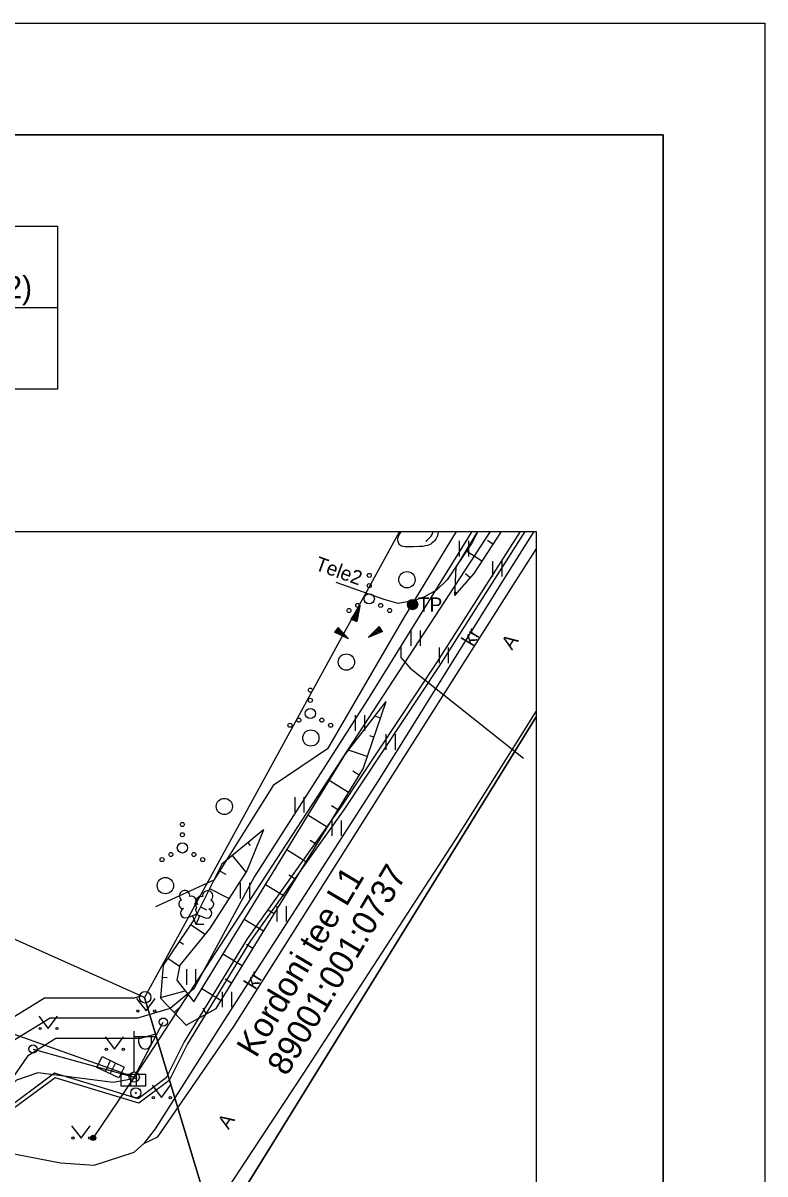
# Model space of a CAD drawing. Extents: x 552509 to 552614, y 6594677 to 6594825.
# Drawn here: x 552577.7 to 552614.2, y 6594768.8 to 6594825.4 of the extents above; entities that cross this region are included whole.
import ezdxf

# ---------------------------------------------------------------- set-up
doc = ezdxf.new("R2010")
doc.units = 0
for name, color, linetype in [('ELRAJATISMP', 7, 'Continuous'), ('HALJASTUS', 7, 'Continuous'), ('KASUTUSALA', 7, 'Continuous'), ('KPKAABEL', 7, 'Continuous'), ('MPKAABEL', 7, 'Continuous'), ('MPOHULIIN', 7, 'Continuous'), ('PIIR', 7, 'Continuous'), ('PIIRIMLEITUD', 7, 'Continuous'), ('POST', 7, 'Continuous'), ('PR_SIDE', 7, 'Continuous'), ('PUU', 7, 'Continuous'), ('RELJEEF', 7, 'Continuous'), ('SITRASS', 7, 'Continuous'), ('TEE', 7, 'Continuous'), ('VORMISTUS', 7, 'Continuous')]:
    doc.layers.add(name, color=color, linetype=linetype)

msp = doc.modelspace()

# ---------------------------------------------------------------- linework, layer by layer
at = {"layer": 'ELRAJATISMP'}
for p, q in [((552581.741, 6594773.879), (552581.999, 6594774.417)), ((552581.986, 6594773.761), (552582.244, 6594774.299)), ((552582.984, 6594773.755), (552582.984, 6594773.159)), ((552583.255, 6594773.755), (552583.255, 6594773.159))]:
    msp.add_line(p, q, dxfattribs=at)
for points in [[(552582.402, 6594773.562), (552581.325, 6594774.078), (552581.583, 6594774.617), (552582.66, 6594774.1)], [(552582.522, 6594773.755), (552583.717, 6594773.755), (552583.717, 6594773.159), (552582.522, 6594773.159)]]:
    msp.add_lwpolyline(points, close=True, dxfattribs=at)
at = {"layer": 'HALJASTUS'}
for p, q in [((552599.132, 6594799.961), (552599.132, 6594799.2)), ((552599.588, 6594799.961), (552599.588, 6594799.2)), ((552600.775, 6594798.969), (552600.775, 6594798.208)), ((552601.23, 6594798.969), (552601.23, 6594798.208)), ((552596.757, 6594795.561), (552596.757, 6594794.8)), ((552597.212, 6594795.561), (552597.212, 6594794.8)), ((552598.144, 6594794.717), (552598.144, 6594793.956)), ((552598.599, 6594794.717), (552598.599, 6594793.956)), ((552594.02, 6594791.391), (552594.02, 6594790.63)), ((552594.475, 6594791.391), (552594.475, 6594790.63)), ((552595.529, 6594790.456), (552595.529, 6594789.694)), ((552595.984, 6594790.456), (552595.984, 6594789.694)), ((552591.05, 6594787.368), (552591.05, 6594786.607)), ((552591.505, 6594787.368), (552591.505, 6594786.607)), ((552592.873, 6594786.22), (552592.873, 6594785.458)), ((552593.328, 6594786.22), (552593.328, 6594785.458)), ((552588.37, 6594783.149), (552588.37, 6594782.388)), ((552588.825, 6594783.149), (552588.825, 6594782.388)), ((552590.178, 6594782.008), (552590.178, 6594781.247)), ((552590.633, 6594782.008), (552590.633, 6594781.247)), ((552585.723, 6594778.907), (552585.723, 6594778.146)), ((552586.178, 6594778.907), (552586.178, 6594778.146)), ((552583.276, 6594777.463), (552583.74, 6594776.856)), ((552583.74, 6594776.856), (552584.185, 6594777.463)), ((552587.482, 6594777.797), (552587.482, 6594777.036)), ((552587.937, 6594777.797), (552587.937, 6594777.036)), ((552578.476, 6594776.601), (552578.939, 6594775.994)), ((552578.939, 6594775.994), (552579.385, 6594776.601)), ((552581.73, 6594775.583), (552582.193, 6594774.976)), ((552582.193, 6594774.976), (552582.639, 6594775.583)), ((552584.041, 6594773.204), (552584.504, 6594772.597)), ((552584.504, 6594772.597), (552584.95, 6594773.204)), ((552580.085, 6594771.214), (552580.548, 6594770.607)), ((552580.548, 6594770.607), (552580.994, 6594771.214))]:
    msp.add_line(p, q, dxfattribs=at)
msp.add_lwpolyline([(552598.992, 6594800.419), (552596.395, 6594796.167), (552592.659, 6594789.745), (552589.989, 6594787.941), (552587.077, 6594783.293), (552584.212, 6594781.972)], dxfattribs=at)
for centre, radius in [((552594.712, 6594798.265), 0.1), ((552596.565, 6594798.055), 0.4), ((552594.712, 6594797.765), 0.1), ((552594.712, 6594797.115), 0.25), ((552593.712, 6594796.54), 0.1), ((552594.147, 6594796.79), 0.1), ((552595.277, 6594796.79), 0.1), ((552595.712, 6594796.54), 0.1), ((552593.59, 6594794.008), 0.4), ((552591.816, 6594792.626), 0.1), ((552591.816, 6594792.126), 0.1), ((552591.816, 6594791.476), 0.25), ((552590.816, 6594790.901), 0.1), ((552591.251, 6594791.151), 0.1), ((552592.381, 6594791.151), 0.1), ((552592.816, 6594790.901), 0.1), ((552591.842, 6594790.275), 0.4), ((552587.589, 6594786.908), 0.4), ((552585.528, 6594786.021), 0.1), ((552585.528, 6594785.521), 0.1), ((552585.528, 6594784.871), 0.25), ((552584.528, 6594784.296), 0.1), ((552584.963, 6594784.546), 0.1), ((552586.093, 6594784.546), 0.1), ((552586.528, 6594784.296), 0.1), ((552584.693, 6594783.018), 0.4), ((552583.339, 6594776.856), 0.055), ((552584.168, 6594776.856), 0.055), ((552578.538, 6594775.994), 0.055), ((552579.367, 6594775.994), 0.055), ((552581.792, 6594774.976), 0.055), ((552582.621, 6594774.976), 0.055), ((552584.103, 6594772.597), 0.055), ((552584.932, 6594772.597), 0.055), ((552580.147, 6594770.607), 0.055), ((552580.976, 6594770.607), 0.055)]:
    msp.add_circle(centre, radius, dxfattribs=at)
at = {"layer": 'KASUTUSALA'}
msp.add_lwpolyline([(552583.465, 6594775.497), (552579.315, 6594775.497), (552577.921, 6594774.641), (552577.349, 6594773.803), (552550.693, 6594736.143), (552548.576, 6594736.614), (552575.706, 6594774.944), (552576.51, 6594776.122), (552578.75, 6594777.497), (552583.17, 6594777.497), (552583.499, 6594777.596), (552583.67, 6594777.52), (552584.211, 6594775.722)], close=True, dxfattribs=at)
at = {"layer": 'KPKAABEL'}
for points in [[(552602.128, 6594800.419), (552598.031, 6594793.994), (552593.3, 6594786.863), (552588.706, 6594780.408), (552585.616, 6594775.346), (552584.728, 6594773.568), (552583.353, 6594772.544), (552579.242, 6594773.793), (552576.566, 6594771.803), (552570.313, 6594761.503), (552568.608, 6594759.71), (552567.88, 6594759.537), (552567.258, 6594759.899), (552566.413, 6594761.402), (552564.035, 6594765.938), (552560.35, 6594769.873)], [(552602.366, 6594800.419), (552598.199, 6594793.885), (552593.464, 6594786.75), (552588.873, 6594780.298), (552585.787, 6594775.242), (552584.886, 6594773.436), (552583.392, 6594772.323), (552579.28, 6594773.572), (552576.737, 6594771.699), (552570.484, 6594761.399), (552568.685, 6594759.468), (552568.289, 6594758.9), (552568.268, 6594758.492), (552569.814, 6594756.635), (552570.684, 6594755.344), (552573.629, 6594752.434), (552581.426, 6594745.926)]]:
    msp.add_lwpolyline(points, dxfattribs=at)
at = {"layer": 'MPKAABEL'}
for points in [[(552583.301, 6594773.56), (552582.127, 6594773.347), (552578.427, 6594773.813), (552577.37, 6594773.453), (552575.322, 6594771.506), (552574.131, 6594769.437), (552572.445, 6594766.549), (552571.059, 6594764.161), (552569.456, 6594761.266), (552566.645, 6594757.766), (552564.128, 6594755.394), (552561.673, 6594753.808), (552556.601, 6594751.124), (552555.635, 6594751.011), (552552.179, 6594752.595), (552547.135, 6594754.639)], [(552583.301, 6594773.56), (552582.127, 6594773.347), (552578.427, 6594773.813), (552577.37, 6594773.453), (552575.322, 6594771.506)]]:
    msp.add_lwpolyline(points, dxfattribs=at)
at = {"layer": 'MPOHULIIN'}
msp.add_lwpolyline([(552600.648, 6594800.419), (552583.164, 6594773.609), (552576.586, 6594775.943)], dxfattribs=at)
at = {"layer": 'PIIR'}
for points in [[(552596.191, 6594800.419), (552583.67, 6594777.52), (552555.67, 6594790.06), (552527.82, 6594792.27), (552520.412, 6594789.634)], [(552596.191, 6594800.419), (552583.67, 6594777.52), (552587.18, 6594765.86), (552602.912, 6594791.322)], [(552520.412, 6594749.852), (552539.65, 6594738.6), (552574.08, 6594730.94), (552574.89, 6594735.22), (552585.77, 6594742.38), (552587.18, 6594765.86), (552583.67, 6594777.52), (552555.67, 6594790.06), (552527.82, 6594792.27), (552520.412, 6594789.634)], [(552602.912, 6594791.322), (552587.18, 6594765.86), (552585.77, 6594742.38), (552596.95, 6594749.11), (552602.912, 6594748.445)]]:
    msp.add_lwpolyline(points, dxfattribs=at)
at = {"layer": 'PIIRIMLEITUD'}
msp.add_circle((552583.699, 6594777.529), 0.285, dxfattribs=at)
at = {"layer": 'POST'}
for p, q in [((552583.164, 6594773.859), (552583.164, 6594775.859)), ((552583.164, 6594775.609), (552584.164, 6594775.609)), ((552583.39, 6594775.288), (552583.39, 6594775.609)), ((552584.003, 6594775.288), (552584.003, 6594775.609)), ((552583.164, 6594773.609), (552583.164, 6594773.609))]:
    msp.add_line(p, q, dxfattribs=at)
for points in [[(552578.188, 6594774.986), (552583.164, 6594773.609), (552584.59, 6594776.311)], [(552583.164, 6594773.609), (552581.146, 6594770.619)]]:
    msp.add_lwpolyline(points, dxfattribs=at)
for centre, radius in [((552596.845, 6594796.832), 0.25), ((552596.845, 6594796.832), 0.225), ((552596.845, 6594796.832), 0.2), ((552596.845, 6594796.832), 0.175), ((552596.845, 6594796.832), 0.15), ((552596.845, 6594796.832), 0.125), ((552596.845, 6594796.832), 0.1), ((552596.845, 6594796.832), 0.075), ((552596.845, 6594796.832), 0.05), ((552596.845, 6594796.832), 0.025), ((552584.59, 6594776.311), 0.2), ((552578.188, 6594774.986), 0.2), ((552583.164, 6594773.609), 0.25), ((552583.241, 6594772.83), 0.25), ((552583.241, 6594772.83), 0.0234), ((552581.146, 6594770.619), 0.125), ((552581.146, 6594770.619), 0.105), ((552581.146, 6594770.619), 0.0851), ((552581.146, 6594770.619), 0.0651), ((552581.146, 6594770.619), 0.0451), ((552581.146, 6594770.619), 0.0251), ((552581.146, 6594770.619), 0.00511)]:
    msp.add_circle(centre, radius, dxfattribs=at)
msp.add_arc((552583.697, 6594775.288), 0.306, 180, 0, dxfattribs=at)
at = {"layer": 'PR_SIDE'}
for points in [[(552599.76, 6594800.419), (552594.629, 6594792.148), (552589.077, 6594783.461), (552586.087, 6594777.952), (552584.924, 6594776.982), (552583.318, 6594776.497), (552579.033, 6594776.497), (552577.216, 6594775.382), (552576.528, 6594774.374), (552545.777, 6594730.927), (552545.562, 6594730.874), (552544.787, 6594731.133), (552544.773, 6594731.137), (552544.787, 6594731.133), (552542.061, 6594730.732), (552538.21, 6594731.778), (552520.412, 6594742.319)], [(552596.266, 6594794.787), (552596.266, 6594794.787), (552596.266, 6594794.227), (552596.717, 6594793.711), (552602.29, 6594789.288)]]:
    msp.add_lwpolyline(points, dxfattribs=at)
at = {"layer": 'PUU'}
for p, q in [((552585.759, 6594781.442), (552586.204, 6594781.617)), ((552586.199, 6594781.107), (552586.024, 6594781.547)), ((552586.199, 6594781.107), (552586.379, 6594781.547)), ((552586.204, 6594781.617), (552586.644, 6594781.437)), ((552586.579, 6594781.107), (552586.199, 6594781.107))]:
    msp.add_line(p, q, dxfattribs=at)
msp.add_lwpolyline([(552586.204, 6594782.112), (552586.184, 6594782.037), (552586.184, 6594782.017), (552586.194, 6594781.987), (552586.214, 6594781.952), (552586.219, 6594781.932), (552586.204, 6594781.897), (552586.179, 6594781.847), (552586.174, 6594781.822), (552586.179, 6594781.807), (552586.189, 6594781.777), (552586.224, 6594781.717), (552586.229, 6594781.697), (552586.224, 6594781.677), (552586.209, 6594781.642), (552586.204, 6594781.617)], dxfattribs=at)
for centre, radius, start, end in [((552585.641, 6594782.522), 0.256, 111.5027, 232.5173), ((552585.641, 6594782.522), 0.256, 350.4856, 111.5002), ((552585.976, 6594782.271), 0.224, 308.5041, 111.5725), ((552586.439, 6594782.266), 0.225, 67.7016, 230.5126), ((552586.777, 6594782.513), 0.256, 67.6168, 188.6314), ((552586.777, 6594782.513), 0.256, 306.5997, 67.6143), ((552585.568, 6594782.11), 0.224, 111.4304, 274.4987), ((552585.672, 6594781.666), 0.237, 111.5014, 291.5004), ((552586.203, 6594781.875), 0.237, 66.7655, 111.5015), ((552586.733, 6594781.658), 0.237, 247.6166, 67.6155), ((552586.845, 6594782.1), 0.224, 264.6183, 67.6866)]:
    msp.add_arc(centre, radius, start, end, dxfattribs=at)
at = {"layer": 'RELJEEF'}
for p, q in [((552600.789, 6594799.801), (552600.52, 6594799.976)), ((552600.243, 6594798.963), (552599.457, 6594799.475)), ((552599.665, 6594798.15), (552599.443, 6594798.344)), ((552599.007, 6594797.397), (552598.911, 6594797.481)), ((552593.822, 6594796.115), (552594.242, 6594796.755)), ((552594.242, 6594796.755), (552594.102, 6594796)), ((552594.117, 6594796.565), (552594.217, 6594796.605)), ((552594.167, 6594796.64), (552594.227, 6594796.665)), ((552594.217, 6594796.715), (552594.237, 6594796.725)), ((552593.822, 6594796.115), (552594.147, 6594796.255)), ((552593.822, 6594796.115), (552594.102, 6594796)), ((552593.822, 6594796.115), (552593.822, 6594796.115)), ((552593.872, 6594796.19), (552594.157, 6594796.31)), ((552593.887, 6594796.09), (552594.137, 6594796.195)), ((552593.922, 6594796.265), (552594.172, 6594796.37)), ((552593.952, 6594796.06), (552594.127, 6594796.135)), ((552593.972, 6594796.34), (552594.097, 6594796.395)), ((552594.022, 6594796.415), (552594.192, 6594796.49)), ((552594.022, 6594796.035), (552594.117, 6594796.075)), ((552594.072, 6594796.49), (552594.202, 6594796.55)), ((552594.087, 6594796.01), (552594.102, 6594796.015)), ((552594.097, 6594796.395), (552594.182, 6594796.43)), ((552593.181, 6594795.714), (552592.996, 6594795.474)), ((552593.686, 6594795.144), (552592.996, 6594795.474)), ((552593.006, 6594795.489), (552593.011, 6594795.469)), ((552593.051, 6594795.544), (552593.066, 6594795.444)), ((552593.096, 6594795.604), (552593.121, 6594795.419)), ((552593.136, 6594795.659), (552593.171, 6594795.389)), ((552593.181, 6594795.714), (552593.686, 6594795.144)), ((552593.181, 6594795.714), (552593.226, 6594795.364)), ((552593.181, 6594795.714), (552593.181, 6594795.714)), ((552593.241, 6594795.649), (552593.281, 6594795.339)), ((552593.301, 6594795.579), (552593.336, 6594795.314)), ((552593.361, 6594795.514), (552593.376, 6594795.374)), ((552593.416, 6594795.444), (552593.446, 6594795.259)), ((552594.66, 6594795.209), (552595.2, 6594795.754)), ((552595.37, 6594795.504), (552594.66, 6594795.209)), ((552594.985, 6594795.424), (552594.895, 6594795.444)), ((552595.2, 6594795.434), (552594.935, 6594795.484)), ((552595.285, 6594795.469), (552594.98, 6594795.529)), ((552595.37, 6594795.504), (552595.02, 6594795.569)), ((552595.33, 6594795.559), (552595.065, 6594795.614)), ((552595.29, 6594795.619), (552595.105, 6594795.654)), ((552595.25, 6594795.679), (552595.15, 6594795.699)), ((552595.21, 6594795.739), (552595.19, 6594795.739)), ((552595.37, 6594795.504), (552595.2, 6594795.754)), ((552595.37, 6594795.504), (552595.37, 6594795.504)), ((552593.376, 6594795.374), (552593.391, 6594795.284)), ((552593.476, 6594795.379), (552593.496, 6594795.234)), ((552593.536, 6594795.309), (552593.551, 6594795.209)), ((552593.596, 6594795.244), (552593.606, 6594795.179)), ((552593.656, 6594795.174), (552593.661, 6594795.154)), ((552594.7, 6594795.224), (552594.685, 6594795.229)), ((552594.785, 6594795.259), (552594.725, 6594795.274)), ((552594.87, 6594795.294), (552594.765, 6594795.314)), ((552594.95, 6594795.329), (552594.81, 6594795.359)), ((552595.035, 6594795.364), (552594.85, 6594795.399)), ((552595.12, 6594795.399), (552594.985, 6594795.424)), ((552595.26, 6594791.254), (552594.983, 6594791.348)), ((552594.936, 6594790.308), (552594.737, 6594790.376)), ((552594.613, 6594789.361), (552593.692, 6594789.676)), ((552593.695, 6594787.597), (552592.743, 6594788.181)), ((552594.218, 6594788.449), (552593.9, 6594788.644)), ((552592.648, 6594785.892), (552591.698, 6594786.475)), ((552593.172, 6594786.745), (552592.855, 6594786.939)), ((552588.741, 6594785.13), (552588.856, 6594784.991)), ((552591.602, 6594784.188), (552590.654, 6594784.77)), ((552592.125, 6594785.04), (552591.809, 6594785.234)), ((552587.972, 6594784.491), (552588.649, 6594783.674)), ((552587.315, 6594783.763), (552587.666, 6594783.587)), ((552590.556, 6594782.483), (552589.61, 6594783.064)), ((552591.079, 6594783.336), (552590.763, 6594783.529)), ((552586.866, 6594782.869), (552587.825, 6594782.389)), ((552586.418, 6594781.975), (552586.706, 6594781.831)), ((552589.51, 6594780.779), (552588.565, 6594781.359)), ((552590.033, 6594781.631), (552589.718, 6594781.824)), ((552585.932, 6594781.104), (552586.643, 6594780.625)), ((552585.373, 6594780.275), (552585.583, 6594780.133)), ((552588.463, 6594779.074), (552587.521, 6594779.653)), ((552588.987, 6594779.926), (552588.672, 6594780.12)), ((552584.814, 6594779.445), (552585.388, 6594779.059)), ((552584.539, 6594778.517), (552584.785, 6594778.497)), ((552587.417, 6594777.37), (552586.476, 6594777.947)), ((552587.94, 6594778.222), (552587.626, 6594778.415)), ((552584.46, 6594777.52), (552585.672, 6594777.841)), ((552585.12, 6594776.785), (552585.382, 6594777.034)), ((552586.703, 6594776.715), (552586.546, 6594776.993))]:
    msp.add_line(p, q, dxfattribs=at)
for points in [[(552596.12, 6594800.064), (552596.139, 6594800.139), (552596.16, 6594800.204), (552596.183, 6594800.258), (552596.213, 6594800.315), (552596.264, 6594800.386), (552596.297, 6594800.419)], [(552598.101, 6594800.419), (552598.101, 6594800.399), (552598.087, 6594800.304), (552598.062, 6594800.214), (552598.023, 6594800.12), (552597.981, 6594800.046), (552597.927, 6594799.973), (552597.868, 6594799.909), (552597.812, 6594799.86), (552597.739, 6594799.81), (552597.653, 6594799.767), (552597.579, 6594799.74), (552597.477, 6594799.714), (552597.341, 6594799.694), (552597.184, 6594799.68), (552596.886, 6594799.666), (552596.624, 6594799.665), (552596.467, 6594799.671), (552596.372, 6594799.685), (552596.299, 6594799.707), (552596.24, 6594799.739), (552596.193, 6594799.784), (552596.159, 6594799.841), (552596.137, 6594799.918), (552596.125, 6594799.992), (552596.12, 6594800.064)], [(552597.505, 6594799.935), (552597.548, 6594799.98), (552597.616, 6594800.053), (552597.684, 6594800.126), (552597.752, 6594800.2), (552597.808, 6594800.282), (552597.833, 6594800.378), (552597.833, 6594800.419)], [(552601.19, 6594800.419), (552599.855, 6594798.367), (552598.903, 6594797.277)], [(552600.04, 6594800.419), (552598.962, 6594798.674), (552598.903, 6594797.277)], [(552589.511, 6594785.768), (552587.472, 6594784.077), (552586.125, 6594781.39), (552584.586, 6594779.106), (552584.457, 6594777.483), (552585.715, 6594776.157), (552587.181, 6594776.985), (552594.407, 6594788.758), (552595.537, 6594792.066)], [(552589.511, 6594785.768), (552588.699, 6594783.751), (552586.866, 6594780.895), (552585.398, 6594779.115), (552585.262, 6594778.377), (552586.083, 6594777.305), (552593.528, 6594789.463), (552595.537, 6594792.066)]]:
    msp.add_lwpolyline(points, dxfattribs=at)
at = {"layer": 'SITRASS'}
msp.add_lwpolyline([(552600.041, 6594800.419), (552599.772, 6594799.889), (552598.547, 6594798.045), (552598.017, 6594797.543), (552597.395, 6594797.201), (552596.943, 6594797.038), (552596.127, 6594796.892), (552595.45, 6594797.077), (552593.088, 6594797.92)], dxfattribs=at)
at = {"layer": 'TEE'}
for points in [[(552602.795, 6594800.419), (552601.337, 6594798.109), (552595.146, 6594788.174), (552587.586, 6594776.398), (552584.182, 6594771.058), (552583.63, 6594770.34)], [(552571.275, 6594773.141), (552573.534, 6594771.379), (552574.309, 6594770.975), (552576.92, 6594769.894), (552579.532, 6594769.395), (552581.192, 6594769.272), (552583.163, 6594769.921), (552583.63, 6594770.34), (552584.32, 6594770.667), (552588.058, 6594776.094), (552595.451, 6594787.788), (552601.789, 6594797.784), (552602.912, 6594799.564)], [(552583.054, 6594749.855), (552582.226, 6594752.73), (552581.751, 6594754.87), (552581.813, 6594756.178), (552582.096, 6594757.461), (552583.33, 6594760.391), (552587.501, 6594767.733), (552591.499, 6594773.794), (552598.945, 6594785.263), (552602.143, 6594790.341), (552602.912, 6594791.58)]]:
    msp.add_lwpolyline(points, dxfattribs=at)
at = {"layer": 'VORMISTUS'}
msp.add_line((552520.385, 6594811.428), (552579.385, 6594811.428), dxfattribs=at)
for points in [[(552509.162, 6594825.419), (552614.162, 6594825.419), (552614.162, 6594676.919), (552509.162, 6594676.919)], [(552514.162, 6594682.419), (552609.162, 6594682.419), (552609.162, 6594819.919), (552514.162, 6594819.919)], [(552514.162, 6594819.919), (552609.162, 6594819.919), (552609.162, 6594682.419), (552514.162, 6594682.419)], [(552520.385, 6594815.428), (552579.385, 6594815.428), (552579.385, 6594807.428), (552520.385, 6594807.428)], [(552602.912, 6594695.419), (552520.412, 6594695.419), (552520.412, 6594800.419), (552602.912, 6594800.419)]]:
    msp.add_lwpolyline(points, close=True, dxfattribs=at)

# ---------------------------------------------------------------- texts
at = {"layer": 'PIIR'}
for s, p in [('Kordoni tee L1', (552589.153, 6594774.504)), ('89001:001:0737', (552590.656, 6594773.607))]:
    msp.add_text(s, height=1.2, rotation=59.1671, dxfattribs=at).set_placement(p)
at = {"layer": 'POST'}
msp.add_text(' TP', height=0.7, dxfattribs=at).set_placement((552596.845, 6594796.482))
at = {"layer": 'SITRASS'}
msp.add_text('Tele2', height=0.7, rotation=340.3165, dxfattribs=at).set_placement((552592.003, 6594798.555))
at = {"layer": 'TEE'}
for s, rotation, p in [('kr', 59.0043, (552599.797, 6594794.735)), ('A', 55.5763, (552601.728, 6594794.556)), ('kr', 58.5195, (552589.109, 6594777.871)), ('A', 57.0142, (552587.796, 6594770.995))]:
    msp.add_text(s, height=0.7, rotation=rotation, dxfattribs=at).set_placement(p)
at = {"layer": 'VORMISTUS'}
msp.add_text('pindala (m2)', height=1.1, dxfattribs=at).set_placement((552569.963, 6594811.878))

doc.saveas('drawing.dxf')
